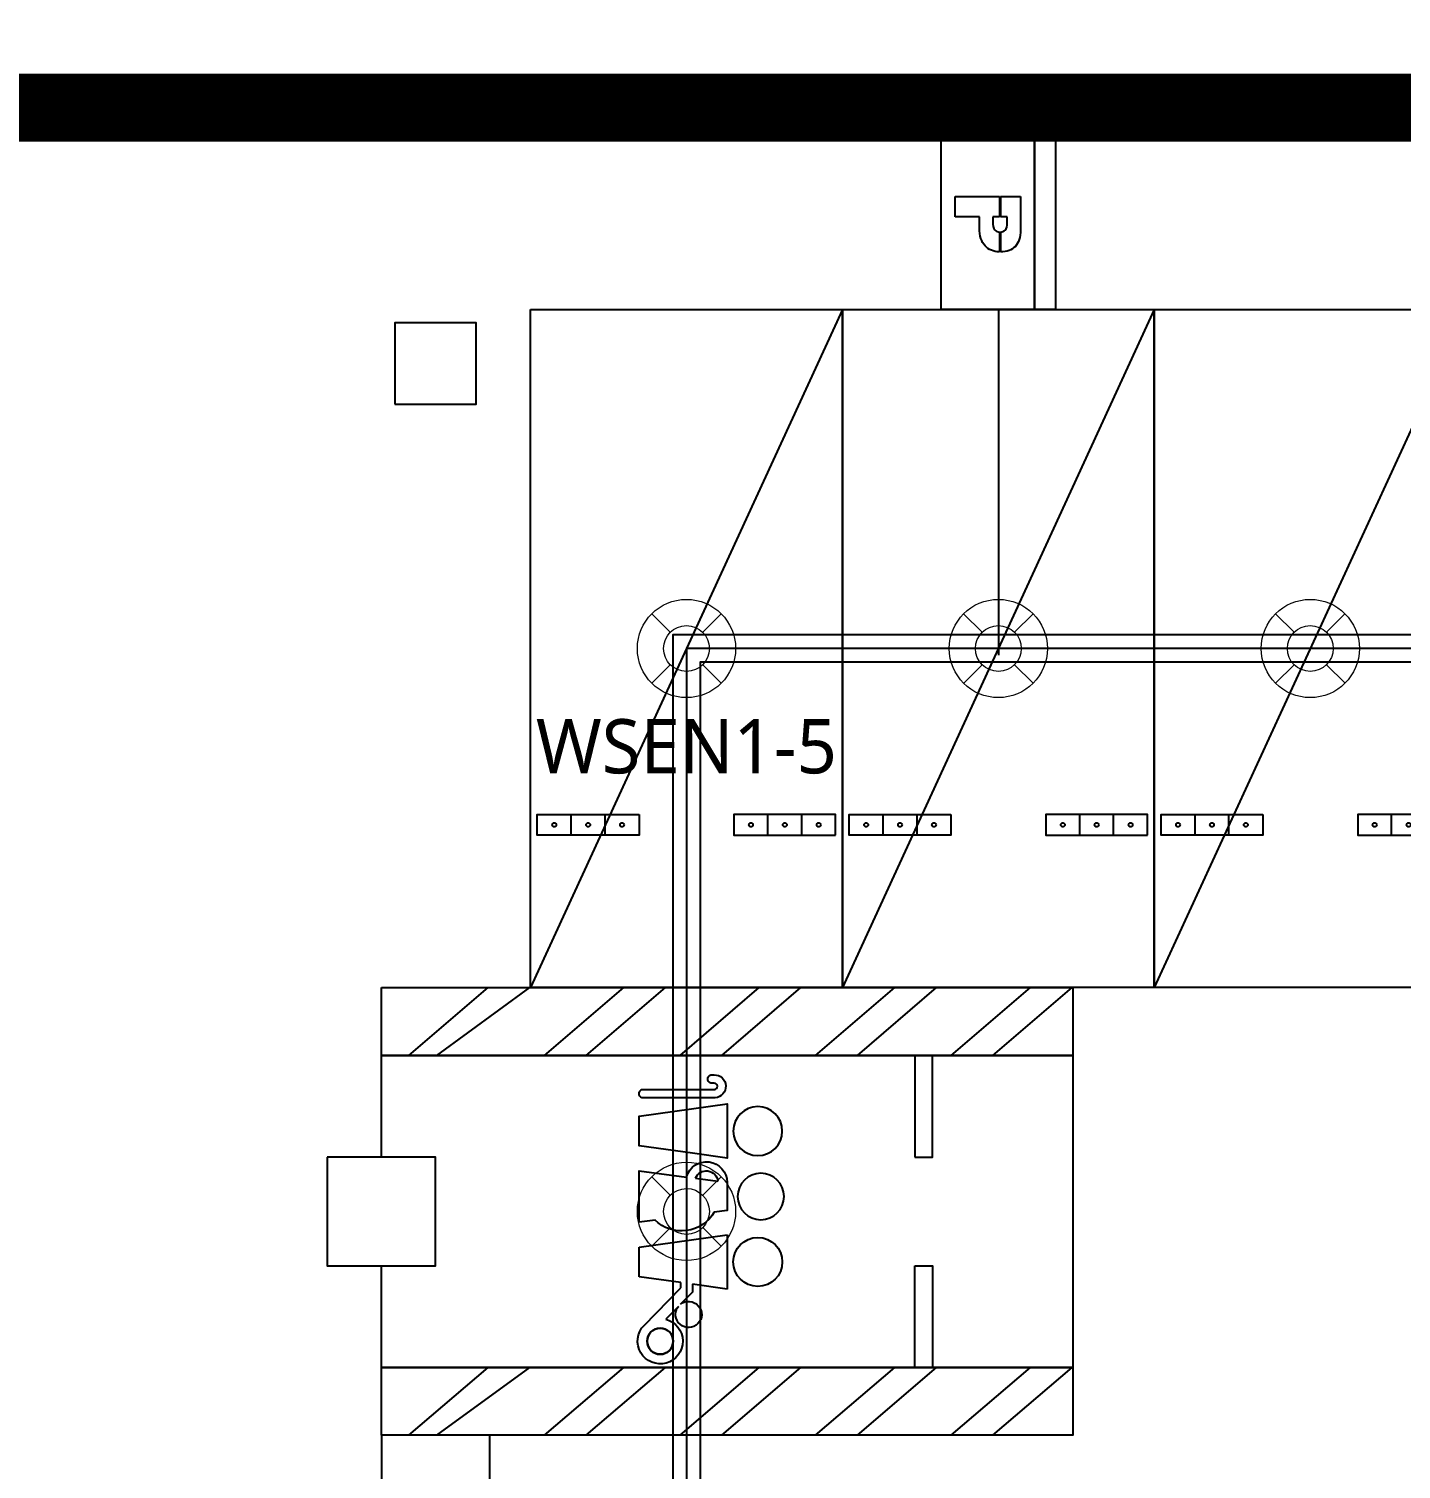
# Model space of a CAD drawing. Header units: millimetres. Extents: x -38475 to 94728, y -31127 to 90245.
# Drawn here: x 41875 to 51995, y -355 to 10263 of the extents above; entities that cross this region are included whole.
import ezdxf
from ezdxf.enums import TextEntityAlignment as Align

# ---------------------------------------------------------------- set-up
doc = ezdxf.new("R2010")
doc.units = ezdxf.units.MM
doc.linetypes.add('AUDIT_D_080121100638-0', pattern=[0])
doc.linetypes.add('HIDDEN', pattern=[9.524999999999995, 6.349999999999998, -3.174999999999998])
for name, color, linetype in [('e-plan', 9, 'Continuous'), ('E-TEXT', 6, 'Continuous'), ('구역', 5, 'Continuous'), ('레이스웨이', 3, 'Continuous'), ('만공차등', 6, 'Continuous'), ('유도배선', 6, 'Continuous')]:
    doc.layers.add(name, color=color, linetype=linetype)
doc.layers.add('초음파센서', color=1, linetype='AUDIT_D_080121100638-0', lineweight=13)
doc.styles.add('1', font='malgun_0.ttf')

# ---------------------------------------------------------------- blocks, each defined once
blk = doc.blocks.new('xr_plan$0$직각주차')
at = {"layer": 'e-plan'}
for p, q in [((2300, 5000), (0, 0)), ((0, 0), (0, 5000)), ((0, 5000), (2300, 5000)), ((2300, 5000), (2300, 0)), ((300.0000000102318, 1125.000000008026), (300.0000000102318, 1275.0000000113)), ((550.0000000156887, 1125.000000008026), (550.0000000156887, 1275.0000000113)), ((1750.000000041882, 1125.000000008026), (1750.000000041882, 1275.0000000113)), ((2000.000000047339, 1125.000000008026), (2000.000000047339, 1275.0000000113)), ((2300, 0), (0, 0))]:
    blk.add_line(p, q, dxfattribs=at)
for points in [[(800.0000000211458, 1275.0000000113), (800.0000000211458, 1125.000000008026), (50.00000000477485, 1125.000000008026), (50.00000000477485, 1275.0000000113)], [(2250.000000052796, 1125.000000008026), (2250.000000052796, 1275.0000000113), (1500.000000036425, 1275.0000000113), (1500.000000036425, 1125.000000008026)]]:
    blk.add_lwpolyline(points, close=True, dxfattribs=at)
for centre in [(175.0000000075033, 1200.000000009663), (425.0000000129602, 1200.000000009663), (675.0000000184173, 1200.000000009663), (1625.000000039154, 1200.000000009663), (1875.000000044611, 1200.000000009663), (2125.000000050068, 1200.000000009663)]:
    blk.add_circle(centre, 15.00000000032741, dxfattribs=at)
blk = doc.blocks.new('xr_plan$0$노유자주차-1')
at = {"layer": 'e-plan', "linetype": 'Continuous'}
for p, q in [((684.3168248625298, 2800.000000005588), (99.99999999956344, 3300.000000006985)), ((991.933768952993, 2800.000000005122), (307.6169440890953, 3300.000000006985)), ((1684.316824863228, 2800.000000005588), (1099.999999999563, 3300.000000006985)), ((1991.933768951829, 2800.000000005122), (1407.616944089095, 3300.000000007451)), ((2684.31682486253, 2800.000000005122), (2099.999999999796, 3300.000000007451)), ((2991.933768951829, 2800.000000006985), (2407.616944089328, 3300.000000007451)), ((3684.316824863228, 2800.000000007451), (3099.999999999796, 3300.000000006985)), ((3991.93376895113, 2800.000000006985), (3407.616944089328, 3300.000000007451)), ((4684.316824863228, 2800.000000007451), (4099.999999999796, 3300.000000006985)), ((4991.933768950199, 2800.000000007451), (4407.616944089095, 3300.000000006985)), ((684.3168248622969, 4.656612873077393e-09), (99.99999999979627, 500.0000000069849)), ((991.933768952993, 5.122274160385132e-09), (307.6169440890953, 500.0000000065193)), ((1684.316824863228, 5.587935447692871e-09), (1099.999999999796, 500.0000000065193)), ((1991.933768952062, 5.587935447692871e-09), (1407.616944089095, 500.0000000069849)), ((2684.31682486253, 5.122274160385132e-09), (2099.999999999563, 500.0000000069849)), ((2991.933768952062, 7.450580596923828e-09), (2407.616944089095, 500.0000000069849)), ((3684.316824863461, 7.450580596923828e-09), (3100.000000000029, 500.0000000074506)), ((3991.93376895113, 6.984919309616089e-09), (3407.616944089328, 500.0000000074506)), ((4684.316824863228, 7.450580596923828e-09), (4099.999999999796, 500.0000000069849)), ((4991.933768950199, 7.450580596923828e-09), (4407.616944089328, 500.0000000069849))]:
    blk.add_line(p, q, dxfattribs=at)
for points in [[(-100.0000000004366, 2800.000000006985), (4999.999999999563, 2800.000000006985), (4999.999999999563, 3300.000000007451), (-99.9999999999709, 3300.000000006985)], [(3834.999999999796, 2050.000000006985), (3964.999999999796, 2050.000000006985), (3964.999999999563, 2800.000000006985), (3834.999999999796, 2800.000000006985)], [(-500.0000000004302, 1250.000000007216), (-500.0000000004329, 2050.000000007216), (299.9999999995671, 2050.00000000722), (299.9999999995698, 1250.000000007219)], [(3835.000000000029, 1250.000000007451), (3964.999999999796, 1250.000000006985), (3964.999999999563, 500.0000000065193), (3834.999999999563, 500.0000000069849)], [(-100.0000000004366, 6.984919309616089e-09), (4999.999999999796, 6.51925802230835e-09), (4999.999999999796, 500.0000000074506), (-100.0000000004366, 500.0000000074506)]]:
    blk.add_lwpolyline(points, close=True, dxfattribs=at)
for points in [[(-100.0000000004366, 1250.000000007217), (-100.0000000004366, 500.0000000074506), (4999.999999999796, 500.0000000074506), (4999.999999999563, 2800.000000006985), (-100.0000000004366, 2800.000000006985), (-100.0000000004366, 2050.000000007218)], [(1836.852365872386, 2490.030886126217), (2108.820959594595, 2212.391267463099)], [(2089.961042239825, 2350.358787356876), (1997.118265809055, 2445.13750041835)], [(2193.375042673695, 2244.78842151491), (2105.431718634005, 2334.565519911703)], [(2193.375042673928, 2186.596975691151), (2193.375042673695, 2244.78842151491)], [(2108.820959594595, 2174.844095758628), (1799.999999999098, 2131.918484993279)], [(1799.999999999796, 2131.918484990951), (1799.999999999563, 1913.105725913774)], [(2108.820959594595, 2212.391267463099), (2108.820959594828, 2174.844095756765)], [(2449.160201220337, 2222.150696430355), (2193.375042673928, 2186.596975691151)], [(2449.160201220337, 1822.873514478095), (2449.160201220337, 2222.150696430355)], [(1799.999999999563, 1913.105725916103), (2449.160201220337, 1822.873514478095)], [(1799.999999999796, 1729.558921741322), (1800.000000000029, 1350.441078271251), (2149.996409822983, 1396.633745339699)], [(1917.94543293168, 1713.992436019238), (1799.999999999796, 1729.558921741322)], [(2449.160201220104, 1436.117502966896), (2449.160201220569, 1643.88249704754), (2354.691279589926, 1656.350543355569)], [(2217.305556575331, 1405.517233626917), (2381.851054467057, 1427.234014680143)], [(2193.375042673695, 1221.572764802724), (1799.999999999563, 1166.894274100661), (1799.999999999796, 948.0815150248818), (2449.160201220337, 857.8493035882711), (2449.160201220569, 1257.1264855396), (2193.375042673695, 1221.572764802724)]]:
    blk.add_lwpolyline(points, dxfattribs=at)
for points in [[(1997.118265809055, 2445.137500416022, 3.739535750018262), (1836.852365871688, 2490.030886126217)], [(2105.431718633074, 2334.565519911703, 17.37191183859012), (2089.96104224099, 2350.358787357807)]]:
    blk.add_lwpolyline(points, format="xyb", dxfattribs=at)
for points in [[(1955.917710014415, 2510.366903526243, 0.9999999999999999), (1955.917710014415, 2703.033407794312, 0.9999999999999999), (1955.917710014415, 2510.366903526243)], [(2675.973918393051, 1841.944582752418, 0.9999999999999999), (2675.973918392818, 2203.07962815417, 0.9999999999999999), (2675.973918393051, 1841.944582752418)], [(2675.973918393051, 876.9203718635254, -0.9999999999999999), (2675.973918392818, 1238.05541726388, -0.9999999999999999), (2675.973918393051, 876.9203718635254)], [(1820.568234193866, 811.7294169012457, 0.6677998114889716), (1820.568234192702, 750.1294168997556), (2356.483482938755, 750.3072034413926, -0.9627070837517783), (2354.728670578479, 704.1464368733577), (2328.899735805142, 704.1464368738234, 0.7142857142783885), (2328.899735804909, 642.5464368760586), (2354.728670578246, 642.5464368755929, 0.9627070837521746), (2361.160201220802, 811.72941690078)]]:
    blk.add_lwpolyline(points, format="xyb", close=True, dxfattribs=at)
for centre, radius in [((1955.917710014182, 2606.700155658647), 96.33325213311043), ((2697.916454916849, 1540.000000007451), 171.4507437460124)]:
    blk.add_circle(centre, radius, dxfattribs=at)
for centre, radius, start, end in [((2113.584248510917, 1512.917826978024), 280.5450847236735, 30.7480879590424, 134.2149785877846), ((2296.972764407779, 1436.11750296643), 152.1874368125558, 195.0369333090357, 359.9999999733196), ((2296.972764407779, 1436.11750296643), 85.341903467351, 201.01184196859, 354.0250914462683)]:
    blk.add_arc(centre, radius, start, end, dxfattribs=at)
blk = doc.blocks.new('Xref-지하2층')
at = {"layer": 'e-plan'}
for points in [[(48100.00000000003, 19400.00000000005), (48700.00000000003, 19400.00000000005), (48700.00000000003, 20000.00000000005), (48100.00000000003, 20000.00000000005)], [(48000, 11000.00000000006), (48800, 11000.00000000006), (48800, 11800.00000000006), (48000, 11800.00000000006)]]:
    blk.add_lwpolyline(points, close=True, dxfattribs=at)
at = {"layer": 'e-plan', "linetype": 'Continuous'}
for p in [(49100, 15100.00000000006), (51400, 15100.00000000006), (53700, 15100.00000000006)]:
    blk.add_blockref('xr_plan$0$직각주차', p, dxfattribs=at)
at = {"layer": 'e-plan', "linetype": 'Continuous', "xscale": -1, "rotation": 180}
blk.add_blockref('xr_plan$0$노유자주차-1', (48099.99999999997, 15100.00000000704), dxfattribs=at)
blk = doc.blocks.new('A$C61602750')
at = {"layer": 'e-plan'}
blk.add_blockref('Xref-지하2층', (-3525.000000000218, -11905.00000004651), dxfattribs=at)
blk = doc.blocks.new('센서')
at = {"layer": '초음파센서'}
for p, q in [((-256.1917501480202, 255.872396394494), (-119.5570773269283, 119.4077249351831)), ((119.4048484532395, 119.5564764195151), (255.8695194955799, 256.1911495039822)), ((-255.8729968793341, -256.188874524436), (-119.4083258403116, -119.5542014399543)), ((119.5535999427084, -119.4054499556369), (256.1882727624034, -255.8701214149478))]:
    blk.add_line(p, q, dxfattribs=at)
for major_axis, ratio, start_param, end_param in [((-6.1103e-12, 362.0820671227044), 0.999999997505104, 2.801804347482335, 9.08498965466192), ((-0.3386371830511741, 168.9712919898011), 0.999999997519907, 2.862310370331366, 9.145495677510953)]:
    blk.add_ellipse((-0.001738692924845964, 0.001137489773100242), major_axis=major_axis, ratio=ratio, start_param=start_param, end_param=end_param, dxfattribs=at)
blk = doc.blocks.new('만공차등')
at = {"layer": '만공차등', "color": 2}
for p, q in [((256.2185382738709, 772.8010282704608), (1281.100729055703, 772.8010280201212)), ((256.2185383155941, 85.86725710276512), (256.2185383155941, 772.8010282704608)), ((1281.100729055703, 772.8010280201212), (1281.100729055703, 85.86725685242563)), ((1281.100729139149, 646.829827308096), (256.2185382738709, 646.8298275569452)), ((256.2185383155941, 646.8298275569452), (1281.100729097426, 646.829827308096)), ((602.031856457889, 441.6744232246652), (723.9221712127327, 441.6744232246652)), ((602.031856457889, 436.4904232243076), (723.9221712127327, 436.4904232243076)), ((817.0652129247784, 441.6744232246652), (935.2874125763774, 441.6744232246652)), ((817.1001742288469, 436.4904232243076), (935.2049708619713, 436.4904232243076)), ((1281.100729183853, 85.86725685391573), (256.2185383155941, 85.86725710276512))]:
    blk.add_line(p, q, dxfattribs=at)
for points in [[(602.031856457889, 562.7124996656552), (602.031856457889, 562.7124996656552), (803.7536301061511, 562.7124996656552), (803.7536301061511, 562.7124996656552)], [(602.031856457889, 441.6744232246652), (602.031856457889, 509.1963368171826), (602.031856457889, 562.7124996656552), (602.031856457889, 562.7124996656552)], [(803.7536301061511, 562.7124996656552), (847.6877215787767, 562.7124996656552), (880.5936417147517, 552.2647584015502), (902.4713905140757, 531.3692758718505)], [(602.031856457889, 169.9845844337716), (602.031856457889, 169.9845844337716), (602.031856457889, 321.6594377497211), (602.031856457889, 436.4904232243076)], [(758.4800846263765, 482.8810407707466), (758.4800846263765, 482.8810407707466), (723.9221712127327, 482.8810407707466), (723.9221712127327, 482.8810407707466)], [(723.9221712127327, 482.8810407707466), (723.9221712127327, 482.8810407707466), (723.9221712127327, 462.6767240667716), (723.9221712127327, 441.6744232246652)], [(723.9221712127327, 436.4904232243076), (723.9221712127327, 415.4870259771124), (723.9221712127327, 395.2807486290112), (723.9221712127327, 395.2807486290112)], [(804.8251933142542, 470.0222822928799), (796.6098753944037, 478.5947879457847), (781.1615058347583, 482.8810407707466), (758.4800846263765, 482.8810407707466)], [(802.9499577000737, 407.4697801047936), (811.8650966987013, 415.1233428293838), (816.5818355426192, 424.796890536882), (817.1001742288469, 436.4904232243076)], [(817.0652129247784, 441.6744232246652), (816.4464652046561, 452.7038494760168), (812.3664586707947, 462.1531358310952), (804.8251933142542, 470.0222822928799)], [(935.2049708619713, 436.4904232243076), (934.1114401951432, 399.5476529339328), (922.2179804757236, 370.4520221063867), (899.5245917007327, 349.2035307446495)], [(723.9221712127327, 395.2807486290112), (723.9221712127327, 395.2807486290112), (753.6580501928923, 395.2807486290112), (753.6580501928923, 395.2807486290112)], [(753.6580501928923, 395.2807486290112), (777.0538468733431, 395.2807486290112), (793.4844827100633, 399.3437591219321), (802.9499577000737, 407.4697801047936)], [(899.5245917007327, 349.2035307446495), (875.6823103532195, 326.8792972723022), (839.2938097938893, 315.7171805361286), (790.3590900227427, 315.7171805361286)], [(790.3590900227427, 315.7171805361286), (790.3590900227427, 315.7171805361286), (723.9221712127327, 315.7171805361286), (723.9221712127327, 315.7171805361286)], [(723.9221712127327, 315.7171805361286), (723.9221712127327, 315.7171805361286), (723.9221712127327, 169.9845844337716), (723.9221712127327, 169.9845844337716)], [(723.9221712127327, 169.9845844337716), (723.9221712127327, 169.9845844337716), (602.031856457889, 169.9845844337716), (602.031856457889, 169.9845844337716)]]:
    blk.add_open_spline(points, degree=3, dxfattribs=at)
blk.add_open_spline([(902.4713905140757, 531.3692758718505), (924.3491393193602, 510.4737933421508), (935.2880137220025, 480.7379143590106), (935.2880137220025, 442.1616389194503), (935.2880137220025, 441.9990880915897), (935.2878133371472, 441.8366828614843), (935.2874125763774, 441.6744232246652)], degree=3, knots=[0.498977130304911, 0.498977130304911, 0.498977130304911, 0.498977130304911, 0.997954260609822, 0.997954260609822, 0.997954260609822, 1, 1, 1, 1], dxfattribs=at)

msp = doc.modelspace()

# ---------------------------------------------------------------- linework, layer by layer
at = {"layer": '구역', "color": 7, "linetype": 'HIDDEN', "ltscale": 2, "const_width": 500}
msp.add_lwpolyline([(37000.69582262845, 45891.13562621566), (54847.65729234082, 45891.13562621566), (54847.65729234082, 50267.23061568633), (94478.3849307361, 50267.23061568636), (94478.3849307361, 7766.096786508162), (81998.06868708035, 7766.096786508162), (81998.06868708035, 9681.199203584867), (37000.69582262839, 9681.199203584867)], dxfattribs=at)
msp.add_lwpolyline([(37000.69582262839, -26096.38067652006), (94478.38493073615, -26096.38067652006), (94478.3849307361, 7766.096786508162), (81998.06868708035, 7766.096786508162), (81998.06868708035, 9681.199203584867), (37000.69582262839, 9681.199203584874)], close=True, dxfattribs=at)
at = {"layer": '레이스웨이'}
for points in [[(37374.99999999884, -21055.00113749912), (79174.99826130684, -21055.00113749912), (79174.99826130684, 5794.99886250461), (46625.00173869322, 5794.99886250461), (46625.0017386917, -10805.00000004863)], [(37374.99999999884, -20855.00113749912), (78974.99826130684, -20855.00113749912), (78974.99826130684, 5594.99886250461), (46825.00173869322, 5594.99886250461), (46825.0017386917, -10805.00000004863)]]:
    msp.add_lwpolyline(points, dxfattribs=at)
at = {"layer": '만공차등', "color": 4, "linetype": 'Continuous', "ltscale": 2}
msp.add_lwpolyline([(49024.99999999977, 8194.999999953434), (49025.0000000007, 5645.000001864217)], dxfattribs=at)
at = {"layer": '유도배선'}
msp.add_lwpolyline([(37374.99999999884, -20955.00113749912), (79074.99826130684, -20955.00113749912), (79074.99826130684, 5694.99886250461), (46725.00173869322, 5694.99886250461), (46725.0017386917, -10805.00000004863)], dxfattribs=at)

# ---------------------------------------------------------------- block references
at = {"layer": 'e-plan'}
msp.add_blockref('A$C61602750', (0, 0), dxfattribs=at)
at = {"layer": '만공차등', "xscale": 1.226069819647817, "yscale": 1.226069819647817, "zscale": 1.226069819647817, "rotation": 270}
msp.add_blockref('만공차등', (48498.60636541428, 9765.718939777522), dxfattribs=at)
at = {"layer": '초음파센서'}
for p in [(46725.00173869322, 5694.99886250461), (49025.00173869322, 5694.99886250461), (51325.00173869322, 5694.99886250461), (46725.00347738463, 1544.999999953463)]:
    msp.add_blockref('센서', p, dxfattribs=at)

# ---------------------------------------------------------------- texts
at = {"layer": 'E-TEXT', "style": '1'}
msp.add_text('WSEN1-5', height=400, dxfattribs=at).set_placement((46725.00173869316, 4974.048798765463), align=Align.MIDDLE_CENTER)

doc.saveas('drawing.dxf')
